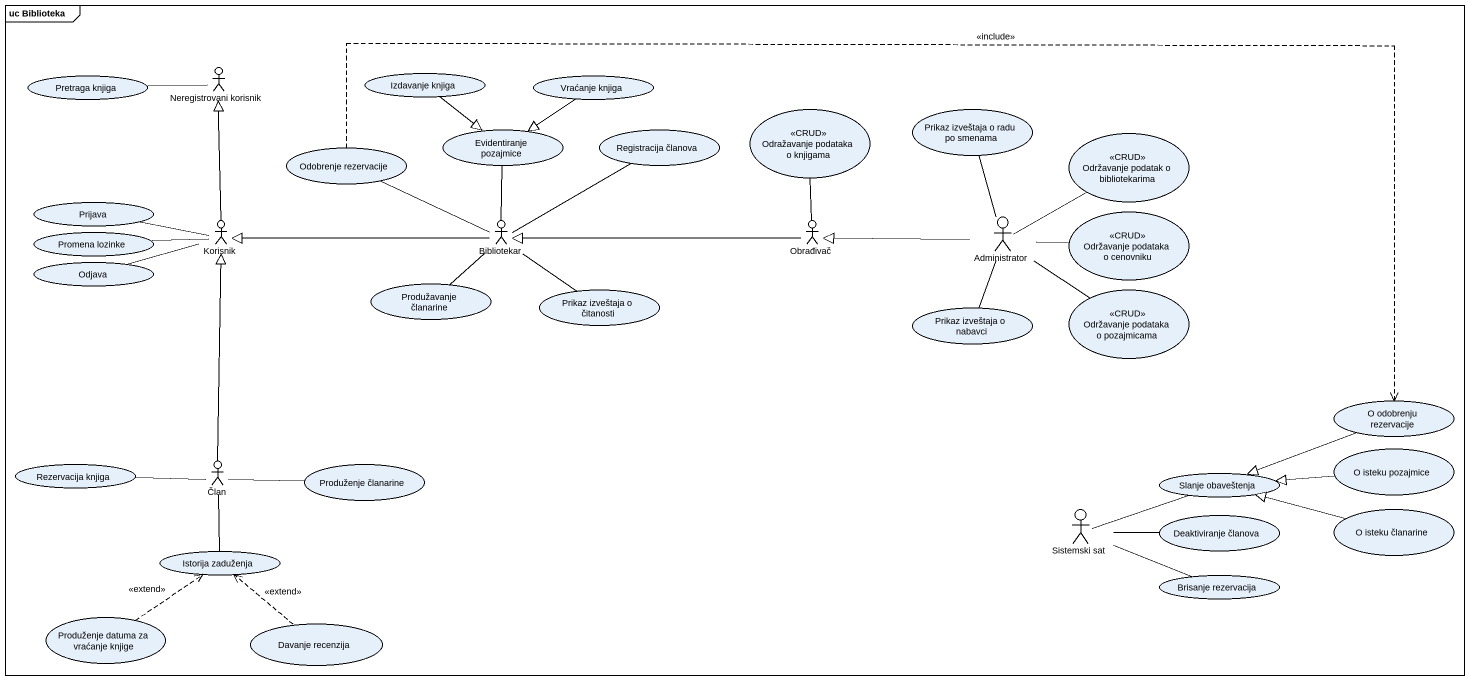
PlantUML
@startuml
mainframe uc Biblioteka
actor "Neregistrovani korisnik" as Neregistrovani_korisnik
usecase "Pretraga knjiga" as Pretraga_knjiga
usecase "Izdavanje knjiga" as Izdavanje_knjiga
usecase "Vraćanje knjiga" as Vraćanje_knjiga
usecase "Odražavanje podataka o knjigama" as Odražavanje_podataka_o <<CRUD>>
usecase "Prikaz izveštaja o radu po smenama" as Prikaz_izveštaja_o_radu_po
usecase "Odobrenje rezervacije" as Odobrenje_rezervacije
usecase "Evidentiranje pozajmice" as Evidentiranje_pozajmice
usecase "Registracija članova" as Registracija_članova
usecase "Održavanje podatak o bibliotekarima" as Održavanje_podatak_o <<CRUD>>
usecase Prijava
actor Korisnik
actor Bibliotekar
actor Obrađivač
actor Administrator
usecase "Održavanje podataka o cenovniku" as Održavanje_podataka_o <<CRUD>>
usecase Odjava
usecase "Promena lozinke" as Promena_lozinke
usecase "Produžavanje članarine" as Produžavanje_članarine
usecase "Prikaz izveštaja o čitanosti" as Prikaz_izveštaja_o_čitanosti
usecase "Održavanje podataka o pozajmicama" as Održavanje_podataka_o_2 <<CRUD>>
usecase "Prikaz izveštaja o nabavci" as Prikaz_izveštaja_o_nabavci
usecase "O odobrenju rezervacije" as O_odobrenju_rezervacije
usecase "O isteku pozajmice" as O_isteku_pozajmice
usecase "Rezervacija knjiga" as Rezervacija_knjiga
actor Član
usecase "Produženje članarine" as Produženje_članarine
usecase "Slanje obaveštenja" as Slanje_obaveštenja
actor "Sistemski sat" as Sistemski_sat
usecase "Deaktiviranje članova" as Deaktiviranje_članova
usecase "O isteku članarine" as O_isteku_članarine
usecase "Istorija zaduženja" as Istorija_zaduženja
usecase "Brisanje rezervacija" as Brisanje_rezervacija
usecase "Produženje datuma za vraćanje knjige" as Produženje_datuma_za
usecase "Davanje recenzija" as Davanje_recenzija
Neregistrovani_korisnik -left- Pretraga_knjiga
Izdavanje_knjiga --|> Evidentiranje_pozajmice
Vraćanje_knjiga --|> Evidentiranje_pozajmice
Prikaz_izveštaja_o_radu_po -- Administrator
Odobrenje_rezervacije .right.> O_odobrenju_rezervacije : <<include>>
Korisnik -up-|> Neregistrovani_korisnik
Korisnik -left- Prijava
Korisnik -left- Odjava
Korisnik -left- Promena_lozinke
Bibliotekar -left- Odobrenje_rezervacije
Bibliotekar -up- Evidentiranje_pozajmice
Bibliotekar -right- Registracija_članova
Bibliotekar -left-|> Korisnik
Bibliotekar -- Produžavanje_članarine
Bibliotekar -- Prikaz_izveštaja_o_čitanosti
Obrađivač -up- Odražavanje_podataka_o
Obrađivač -left-|> Bibliotekar
Administrator -right- Održavanje_podatak_o
Administrator -left-|> Obrađivač
Administrator -right- Održavanje_podataka_o
Administrator -- Održavanje_podataka_o_2
Administrator -- Prikaz_izveštaja_o_nabavci
O_odobrenju_rezervacije -left-|> Slanje_obaveštenja
O_isteku_pozajmice -left-|> Slanje_obaveštenja
Rezervacija_knjiga -right- Član
Član -up-|> Korisnik
Član -right- Produženje_članarine
Član -- Istorija_zaduženja
Sistemski_sat -right- Slanje_obaveštenja
Sistemski_sat -right- Deaktiviranje_članova
Sistemski_sat -right- Brisanje_rezervacija
O_isteku_članarine -left-|> Slanje_obaveštenja
Produženje_datuma_za .up.> Istorija_zaduženja : <<extend>>
Davanje_recenzija .up.> Istorija_zaduženja : <<extend>>
@enduml
